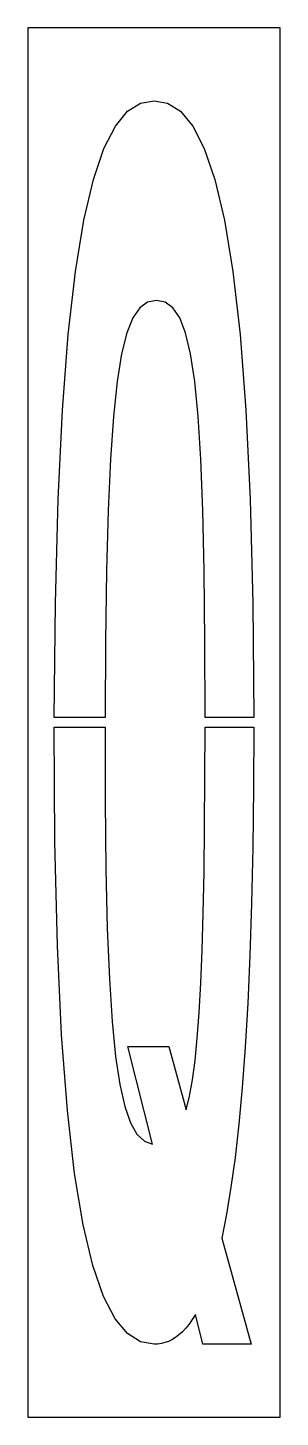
# Model space of a CAD drawing. Extents: x 0 to 20, y 0 to 110.
import ezdxf

# ---------------------------------------------------------------- set-up
doc = ezdxf.new("R2010")
doc.units = 0
doc.layers.add('CUT', color=7, linetype='Continuous')
doc.layers.add('OUTSIDE', color=1, linetype='Continuous')

msp = doc.modelspace()

# ---------------------------------------------------------------- linework, layer by layer
at = {"layer": 'CUT'}
for points in [[(13.9639, 66.9952), (13.8561, 71.7874), (13.6993, 75.8446), (13.4935, 79.2354), (13.2289, 81.9892), (12.8957, 84.1746), (12.5037, 85.8406), (12.0431, 87.046), (11.5041, 87.8398), (10.8965, 88.2808), (10.2007, 88.4082), (9.4951, 88.2808), (8.8777, 87.8398), (8.3191, 87.046), (7.8389, 85.8406), (7.4273, 84.1746), (7.0745, 81.9892), (6.7805, 79.2354), (6.5453, 75.8446), (6.3689, 71.7874), (6.2415, 66.9952), (6.1631, 61.419), (6.1262, 55.3907), (2.0997, 55.3907), (2.1843, 64.457), (2.4097, 72.6792), (2.7527, 79.7352), (3.2133, 85.723), (3.7817, 90.7014), (4.4481, 94.7684), (5.2027, 97.9828), (6.0357, 100.4426), (6.9373, 102.2164), (7.9075, 103.3924), (8.9365, 104.0294), (10.0047, 104.2254), (11.0729, 104.0294), (12.1019, 103.3924), (13.0721, 102.2164), (13.9835, 100.4426), (14.8263, 97.9828), (15.5809, 94.7684), (16.2571, 90.7014), (16.8255, 85.723), (17.2861, 79.7352), (17.6193, 72.6792), (17.8349, 64.457), (17.9006, 55.3907), (14.0411, 55.3907), (14.0227, 61.419)], [(12.2489, 6.7546), (11.9745, 6.5194), (11.7099, 6.3136), (11.4257, 6.1372), (11.1513, 6), (10.8671, 5.902), (10.5829, 5.8334), (10.2889, 5.7844), (10.0047, 5.7746), (8.9267, 5.9706), (7.8977, 6.6174), (6.9177, 7.7836), (5.9965, 9.5574), (5.1439, 12.0172), (4.3795, 15.2414), (3.7033, 19.2986), (3.1349, 24.2868), (2.6841, 30.2648), (2.3509, 37.3306), (2.1451, 45.5528), (2.0979, 54.6387), (6.1244, 54.6387), (6.1337, 48.8064), (6.1925, 43.387), (6.3003, 38.6928), (6.4669, 34.6944), (6.6825, 31.333), (6.9569, 28.5596), (7.2901, 26.335), (7.6821, 24.5906), (8.1427, 23.297), (8.6523, 22.4052), (9.2403, 21.8564), (9.8871, 21.6212), (7.9369, 29.3436), (11.1709, 29.3436), (12.5527, 24.326), (12.8173, 25.404), (13.0525, 26.7074), (13.2485, 28.2362), (13.4249, 30.01), (13.5817, 32.0484), (13.7091, 34.371), (13.8169, 36.9876), (13.8953, 39.908), (13.9639, 43.1616), (14.0031, 46.7484), (14.0325, 50.688), (14.0414, 54.6387), (17.9021, 54.6387), (17.8839, 49.8746), (17.8251, 45.102), (17.7271, 40.6724), (17.5899, 36.5662), (17.4233, 32.7834), (17.2175, 29.2946), (16.9823, 26.1096), (16.7177, 23.2088), (16.4237, 20.5726), (16.0905, 18.201), (15.7377, 16.0744), (15.3653, 14.183), (17.6879, 5.7746), (13.8757, 5.7746), (13.2877, 8.1364), (13.0329, 7.7248), (12.7781, 7.3622), (12.5135, 7.0388)]]:
    msp.add_lwpolyline(points, close=True, dxfattribs=at)
at = {"layer": 'OUTSIDE'}
msp.add_lwpolyline([(0, 0), (20, 0), (20, 110), (0, 110)], close=True, dxfattribs=at)

doc.saveas('drawing.dxf')
